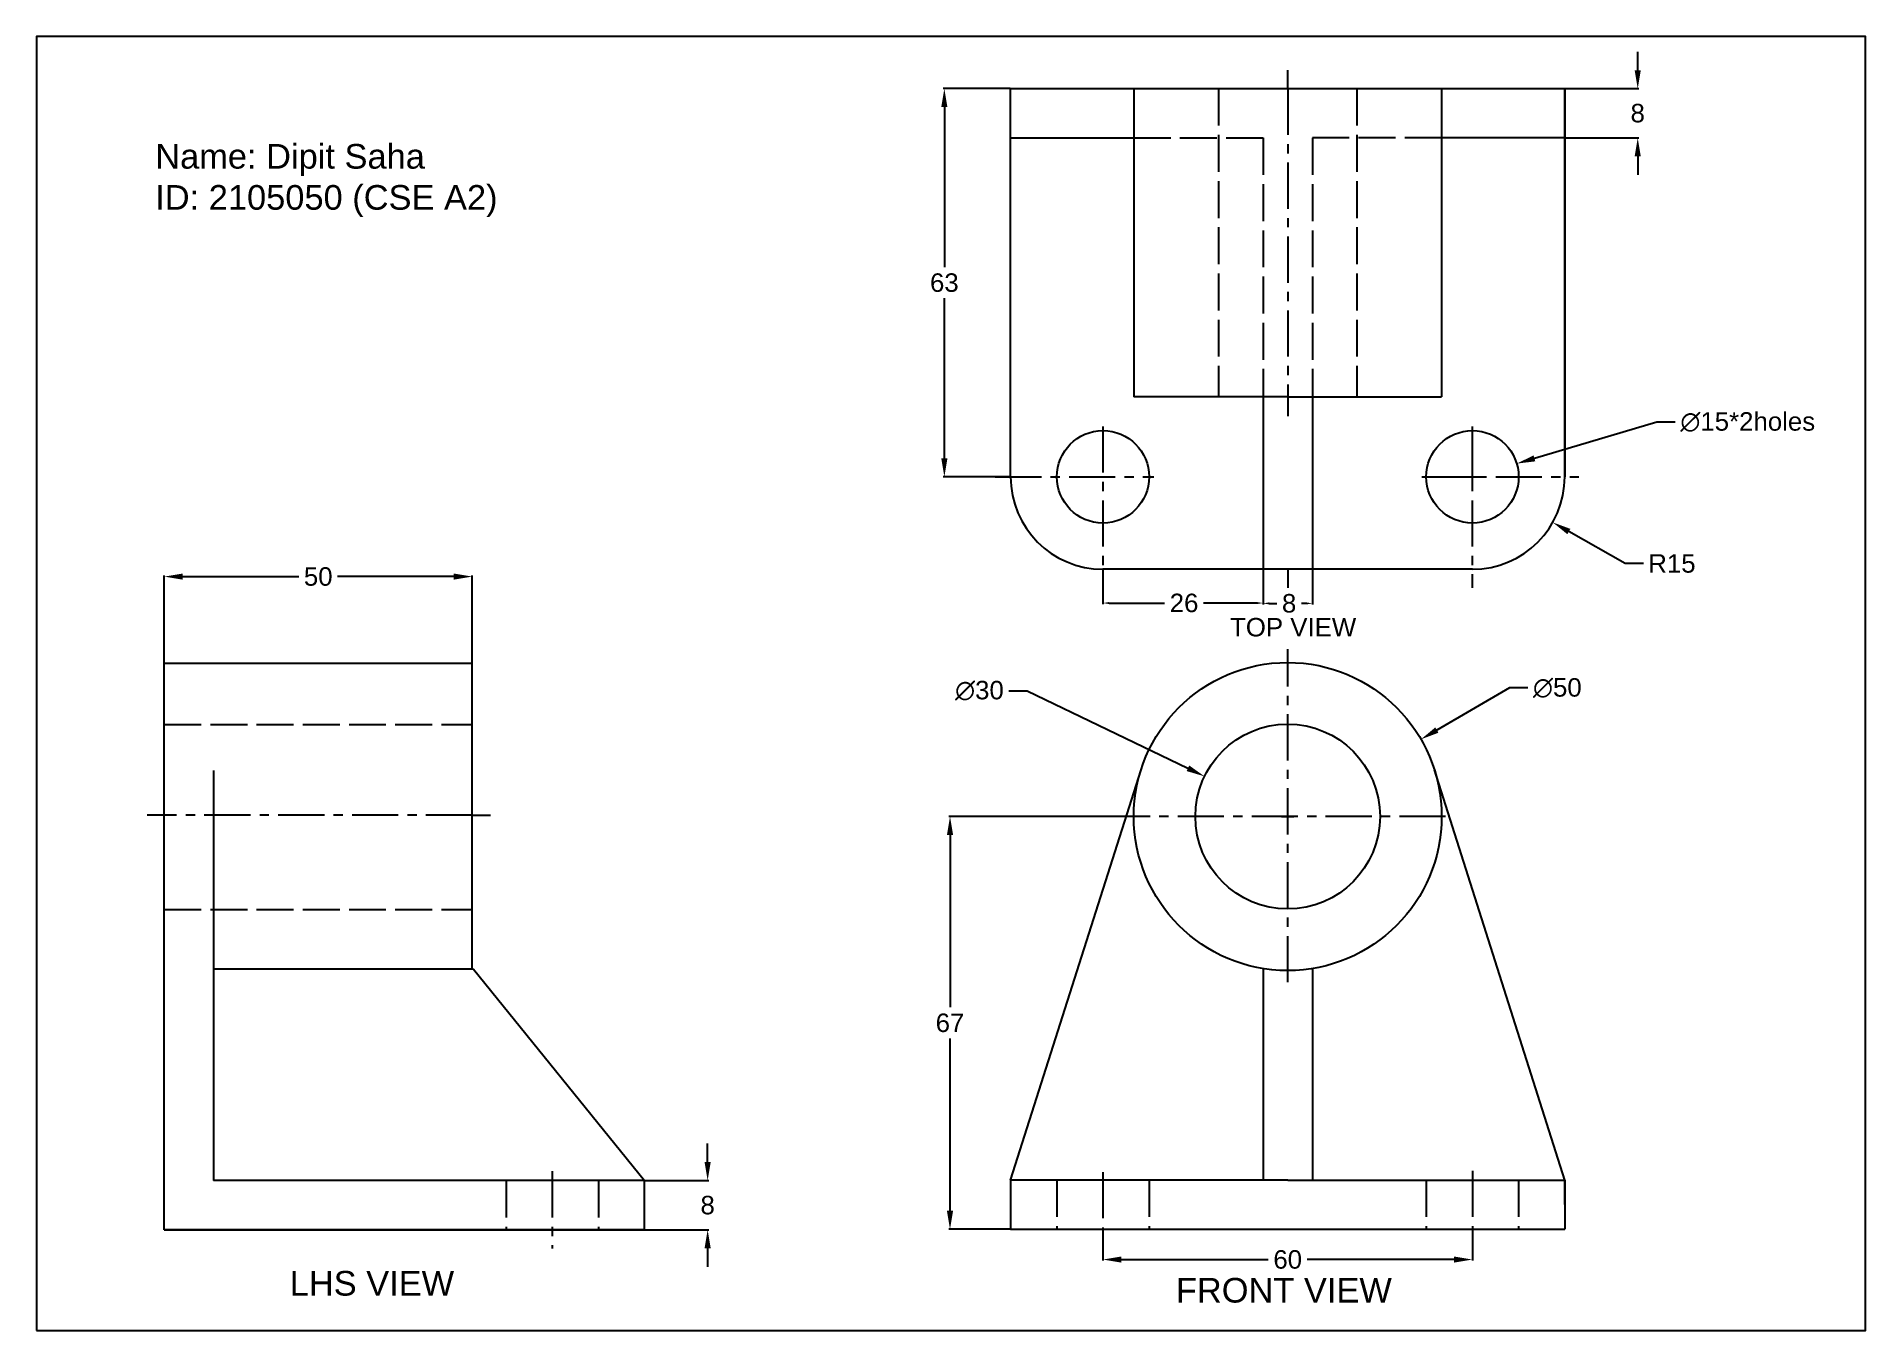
# Model space of a CAD drawing. Header units: millimetres. Extents: x 0 to 297, y 0 to 210.
import ezdxf

# ---------------------------------------------------------------- set-up
doc = ezdxf.new("R2010")
doc.units = ezdxf.units.MM
doc.header["$MEASUREMENT"] = 0
for name, pattern in [('ACAD_ISO02W100', [15, 12, -3]), ('CENTER', [2, 1.25, -0.25, 0.25, -0.25]), ('CENTER2', [1.125, 0.75, -0.125, 0.125, -0.125])]:
    doc.linetypes.add(name, pattern=pattern)
doc.styles.get("Standard").update_dxf_attribs({"font": 'arial.ttf'})
doc.dimstyles.get("Standard").update_dxf_attribs({"dimtxt": 3, "dimasz": 3, "dimexe": 0.18, "dimexo": 0.0625, "dimgap": 1, "dimtad": 0, "dimtih": 1, "dimtoh": 1, "dimdec": 0, "dimzin": 0, "dimdsep": 46, "dimtxsty": 'Standard', "dimcen": 1, "dimclrd": 2, "dimclre": 2, "dimadec": 0, "dimazin": 0, "dimtfac": 1, "dimtdec": 0, "dimtofl": 0, "dimtmove": 0, "dimatfit": 3, "dimfxl": 1, "dimtolj": 1, "dimtzin": 0, "dimarcsym": 0})

# ---------------------------------------------------------------- blocks, each defined once
blk = doc.blocks.new('*D3')
at = {"color": 2, "lineweight": -2, "ltscale": 3}
for p, q in [((173.18, 123.49), (173.18, 117.88)), ((199.18, 123.49), (199.18, 117.88)), ((174.18, 118.06), (183.17, 118.06)), ((198.18, 118.06), (189.52, 118.06))]:
    blk.add_line(p, q, dxfattribs=at)
at = {"color": 2, "lineweight": 100, "ltscale": 3}
for points in [[(174.18, 118.22), (174.18, 117.89), (173.18, 118.06)], [(198.18, 118.22), (198.18, 117.89), (199.18, 118.06)]]:
    blk.add_solid(points, dxfattribs=at)
at = {"layer": 'Defpoints', "color": 0, "lineweight": 100, "ltscale": 3}
for p in [(173.18, 123.55), (199.18, 123.55), (199.18, 118.06)]:
    blk.add_point(p, dxfattribs=at)
at = {"ltscale": 3, "insert": (186.35, 118.06), "char_height": 3, "attachment_point": 5}
blk.add_mtext('\\A1;26', dxfattribs=at)
blk = doc.blocks.new('*D4')
at = {"color": 2, "lineweight": -2, "ltscale": 3}
for p, q in [((199.18, 123.49), (199.18, 117.82)), ((207.18, 123.49), (207.18, 117.82)), ((200.18, 118), (201.42, 118)), ((206.18, 118), (205.4, 118))]:
    blk.add_line(p, q, dxfattribs=at)
at = {"color": 2, "lineweight": 100, "ltscale": 3}
for points in [[(200.18, 118.17), (200.18, 117.83), (199.18, 118)], [(206.18, 118.17), (206.18, 117.83), (207.18, 118)]]:
    blk.add_solid(points, dxfattribs=at)
at = {"layer": 'Defpoints', "color": 0, "lineweight": 100, "ltscale": 3}
for p in [(199.18, 123.55), (207.18, 123.55), (207.18, 118)]:
    blk.add_point(p, dxfattribs=at)
at = {"ltscale": 3, "insert": (203.41, 118), "char_height": 3, "attachment_point": 5}
blk.add_mtext('\\A1;8', dxfattribs=at)
blk = doc.blocks.new('*D5')
at = {"color": 2, "linetype": 'ByBlock', "lineweight": -2}
for p, q in [((158.12, 201.55), (147.24, 201.55)), ((147.42, 198.55), (147.42, 172.59)), ((147.42, 141.55), (147.42, 167.52)), ((158.12, 138.55), (147.24, 138.55))]:
    blk.add_line(p, q, dxfattribs=at)
at = {"color": 2, "linetype": 'ByBlock', "lineweight": 100}
for points in [[(146.92, 198.55), (147.92, 198.55), (147.42, 201.55)], [(146.92, 141.55), (147.92, 141.55), (147.42, 138.55)]]:
    blk.add_solid(points, dxfattribs=at)
at = {"layer": 'Defpoints', "color": 0, "linetype": 'ByBlock', "lineweight": 100}
for p in [(147.42, 201.55), (158.18, 201.55), (158.18, 138.55)]:
    blk.add_point(p, dxfattribs=at)
at = {"color": 0, "linetype": 'ByBlock', "insert": (147.42, 170.05), "char_height": 3, "attachment_point": 5}
blk.add_mtext('\\A1;63', dxfattribs=at)
blk = doc.blocks.new('*D9')
at = {"color": 2, "linetype": 'ByBlock', "lineweight": -2}
for p, q in [((260.02, 204.55), (260.02, 207.55)), ((248.25, 201.55), (260.2, 201.55)), ((248.25, 193.55), (260.2, 193.55)), ((260.02, 190.55), (260.02, 187.55))]:
    blk.add_line(p, q, dxfattribs=at)
at = {"color": 2, "linetype": 'ByBlock', "lineweight": 100}
for points in [[(259.52, 204.55), (260.52, 204.55), (260.02, 201.55)], [(259.52, 190.55), (260.52, 190.55), (260.02, 193.55)]]:
    blk.add_solid(points, dxfattribs=at)
at = {"layer": 'Defpoints', "color": 0, "linetype": 'ByBlock', "lineweight": 100}
for p in [(248.18, 201.55), (260.02, 201.55), (248.18, 193.55)]:
    blk.add_point(p, dxfattribs=at)
at = {"color": 0, "linetype": 'ByBlock', "insert": (260.02, 197.56), "char_height": 3, "attachment_point": 5}
blk.add_mtext('\\A1;8', dxfattribs=at)
blk = doc.blocks.new('*D11')
at = {"color": 2, "linetype": 'ByBlock', "lineweight": -2}
for p, q in [((108.98, 27.32), (108.98, 30.32)), ((98.8, 24.32), (109.16, 24.32)), ((98.8, 16.32), (109.16, 16.32)), ((108.98, 13.32), (108.98, 10.32))]:
    blk.add_line(p, q, dxfattribs=at)
at = {"color": 2, "linetype": 'ByBlock', "lineweight": 100}
for points in [[(108.48, 27.32), (109.48, 27.32), (108.98, 24.32)], [(108.48, 13.32), (109.48, 13.32), (108.98, 16.32)]]:
    blk.add_solid(points, dxfattribs=at)
at = {"layer": 'Defpoints', "color": 0, "linetype": 'ByBlock', "lineweight": 100}
for p in [(98.74, 24.32), (108.98, 24.32), (98.74, 16.32)]:
    blk.add_point(p, dxfattribs=at)
at = {"color": 0, "linetype": 'ByBlock', "insert": (108.98, 20.32), "char_height": 3, "attachment_point": 5}
blk.add_mtext('\\A1;8', dxfattribs=at)
blk = doc.blocks.new('*D12')
at = {"color": 2, "linetype": 'ByBlock', "lineweight": -2}
for p, q in [((20.74, 108.38), (20.74, 122.53)), ((23.74, 122.35), (42.59, 122.35)), ((67.74, 122.35), (48.88, 122.35)), ((70.74, 108.38), (70.74, 122.53))]:
    blk.add_line(p, q, dxfattribs=at)
at = {"color": 2, "linetype": 'ByBlock', "lineweight": 100}
for points in [[(23.74, 122.85), (23.74, 121.85), (20.74, 122.35)], [(67.74, 122.85), (67.74, 121.85), (70.74, 122.35)]]:
    blk.add_solid(points, dxfattribs=at)
at = {"layer": 'Defpoints', "color": 0, "linetype": 'ByBlock', "lineweight": 100}
for p in [(70.74, 122.35), (20.74, 108.32), (70.74, 108.32)]:
    blk.add_point(p, dxfattribs=at)
at = {"color": 0, "linetype": 'ByBlock', "insert": (45.74, 122.35), "char_height": 3, "attachment_point": 5}
blk.add_mtext('\\A1;50', dxfattribs=at)
blk = doc.blocks.new('*D14')
at = {"color": 2, "linetype": 'ByBlock', "lineweight": -2}
for p, q in [((178.12, 83.41), (148.16, 83.41)), ((148.34, 80.41), (148.34, 52.44)), ((148.34, 19.41), (148.34, 47.38)), ((158.12, 16.41), (148.16, 16.41))]:
    blk.add_line(p, q, dxfattribs=at)
at = {"color": 2, "linetype": 'ByBlock', "lineweight": 100}
for points in [[(147.84, 80.41), (148.84, 80.41), (148.34, 83.41)], [(147.84, 19.41), (148.84, 19.41), (148.34, 16.41)]]:
    blk.add_solid(points, dxfattribs=at)
at = {"layer": 'Defpoints', "color": 0, "linetype": 'ByBlock', "lineweight": 100}
for p in [(178.18, 83.41), (148.34, 16.41), (158.18, 16.41)]:
    blk.add_point(p, dxfattribs=at)
at = {"color": 0, "linetype": 'ByBlock', "insert": (148.34, 49.91), "char_height": 3, "attachment_point": 5}
blk.add_mtext('\\A1;67', dxfattribs=at)
blk = doc.blocks.new('*D15')
at = {"color": 2, "linetype": 'ByBlock', "lineweight": -2}
for p, q in [((239.2, 104.27), (227.41, 97.45)), ((242.2, 104.27), (239.2, 104.27)), ((202.18, 83.41), (204.18, 83.41)), ((203.18, 82.41), (203.18, 84.41))]:
    blk.add_line(p, q, dxfattribs=at)
at = {"color": 2, "linetype": 'ByBlock', "lineweight": 100}
blk.add_solid([(227.16, 97.88), (227.66, 97.01), (224.82, 95.94)], dxfattribs=at)
at = {"layer": 'Defpoints', "color": 0, "linetype": 'ByBlock', "lineweight": 100}
for p in [(224.82, 95.94), (181.55, 70.88)]:
    blk.add_point(p, dxfattribs=at)
at = {"color": 0, "linetype": 'ByBlock', "insert": (246.97, 104.27), "char_height": 3, "attachment_point": 5}
blk.add_mtext('\\A1;∅50', dxfattribs=at)
blk = doc.blocks.new('*D16')
at = {"color": 2, "linetype": 'ByBlock', "lineweight": -2}
for p, q in [((157.89, 103.83), (160.89, 103.83)), ((160.89, 103.83), (186.97, 91.24)), ((202.18, 83.41), (204.18, 83.41)), ((203.18, 82.41), (203.18, 84.41))]:
    blk.add_line(p, q, dxfattribs=at)
at = {"color": 2, "linetype": 'ByBlock', "lineweight": 100}
blk.add_solid([(187.19, 91.69), (186.76, 90.79), (189.67, 89.93)], dxfattribs=at)
at = {"layer": 'Defpoints', "color": 0, "linetype": 'ByBlock', "lineweight": 100}
for p in [(189.67, 89.93), (216.69, 76.89)]:
    blk.add_point(p, dxfattribs=at)
at = {"color": 0, "linetype": 'ByBlock', "insert": (153.12, 103.83), "char_height": 3, "attachment_point": 5}
blk.add_mtext('\\A1;∅30', dxfattribs=at)
blk = doc.blocks.new('*D18')
at = {"color": 2, "linetype": 'ByBlock', "lineweight": -2, "ltscale": 6}
for p, q in [((232.18, 138.55), (234.18, 138.55)), ((233.18, 137.55), (233.18, 139.55)), ((257.98, 124.47), (248.83, 129.66)), ((260.98, 124.47), (257.98, 124.47))]:
    blk.add_line(p, q, dxfattribs=at)
at = {"color": 2, "linetype": 'ByBlock', "lineweight": 100, "ltscale": 6}
blk.add_solid([(249.08, 130.1), (248.59, 129.23), (246.23, 131.15)], dxfattribs=at)
at = {"layer": 'Defpoints', "color": 0, "linetype": 'ByBlock', "lineweight": 100, "ltscale": 6}
for p in [(233.18, 138.55), (246.23, 131.15)]:
    blk.add_point(p, dxfattribs=at)
at = {"color": 0, "linetype": 'ByBlock', "ltscale": 6, "insert": (265.58, 124.47), "char_height": 3, "attachment_point": 5}
blk.add_mtext('\\A1;R15', dxfattribs=at)
blk = doc.blocks.new('*D19')
at = {"color": 2, "linetype": 'ByBlock', "lineweight": -2, "ltscale": 6}
for p, q in [((263.11, 147.44), (243.25, 141.54)), ((266.11, 147.44), (263.11, 147.44)), ((232.18, 138.55), (234.18, 138.55)), ((233.18, 137.55), (233.18, 139.55))]:
    blk.add_line(p, q, dxfattribs=at)
at = {"color": 2, "linetype": 'ByBlock', "lineweight": 100, "ltscale": 6}
blk.add_solid([(243.11, 142.02), (243.39, 141.06), (240.37, 140.69)], dxfattribs=at)
at = {"layer": 'Defpoints', "color": 0, "linetype": 'ByBlock', "lineweight": 100, "ltscale": 6}
for p in [(240.37, 140.69), (225.99, 136.42)]:
    blk.add_point(p, dxfattribs=at)
at = {"color": 0, "linetype": 'ByBlock', "ltscale": 6, "insert": (277.89, 147.44), "char_height": 3, "attachment_point": 5}
blk.add_mtext('\\A1;∅15*2holes', dxfattribs=at)
blk = doc.blocks.new('*D20')
at = {"color": 2, "linetype": 'ByBlock', "lineweight": -2, "ltscale": 6}
for p, q in [((173.18, 16.35), (173.18, 11.32)), ((233.18, 16.35), (233.18, 11.32)), ((176.18, 11.5), (200.03, 11.5)), ((230.18, 11.5), (206.33, 11.5))]:
    blk.add_line(p, q, dxfattribs=at)
at = {"color": 2, "linetype": 'ByBlock', "lineweight": 100, "ltscale": 6}
for points in [[(176.18, 12), (176.18, 11), (173.18, 11.5)], [(230.18, 12), (230.18, 11), (233.18, 11.5)]]:
    blk.add_solid(points, dxfattribs=at)
at = {"layer": 'Defpoints', "color": 0, "linetype": 'ByBlock', "lineweight": 100, "ltscale": 6}
for p in [(173.18, 16.41), (233.18, 16.41), (233.18, 11.5)]:
    blk.add_point(p, dxfattribs=at)
at = {"color": 0, "linetype": 'ByBlock', "ltscale": 6, "insert": (203.18, 11.5), "char_height": 3, "attachment_point": 5}
blk.add_mtext('\\A1;60', dxfattribs=at)

msp = doc.modelspace()

# ---------------------------------------------------------------- linework, layer by layer
at = {"linetype": 'ACAD_ISO02W100'}
for p, q in [((203.18, 201.55), (203.18, 204.55)), ((20.97, 83.64), (17.97, 83.64)), ((70.74, 83.48), (70.74, 83.48)), ((233.18, 16.41), (233.18, 16.41))]:
    msp.add_line(p, q, dxfattribs=at)
for p, q in [((158.18, 138.55), (158.18, 201.55)), ((158.18, 201.55), (248.18, 201.55)), ((178.18, 201.55), (178.18, 151.55)), ((228.18, 201.55), (228.18, 151.55)), ((228.18, 201.55), (228.18, 151.55)), ((248.18, 201.55), (248.18, 138.55)), ((248.18, 138.55), (248.18, 201.55)), ((248.18, 201.55), (248.18, 193.55)), ((158.18, 193.55), (178.18, 193.55)), ((248.18, 193.55), (228.18, 193.55)), ((203.18, 151.55), (178.18, 151.55)), ((199.18, 151.55), (199.18, 123.55)), ((203.18, 151.55), (228.18, 151.55)), ((203.18, 151.55), (207.18, 151.55)), ((207.18, 151.55), (207.18, 123.55)), ((233.18, 123.55), (173.18, 123.55)), ((20.74, 16.32), (20.74, 108.32)), ((20.74, 108.32), (70.74, 108.32)), ((70.74, 58.64), (70.74, 108.32)), ((28.74, 90.89), (28.74, 90.89)), ((28.74, 90.89), (28.74, 24.32)), ((158.18, 24.41), (179.36, 90.99)), ((248.18, 24.41), (227.01, 90.99)), ((70.97, 58.64), (28.74, 58.64)), ((70.97, 58.64), (98.74, 24.32)), ((199.18, 58.74), (199.18, 24.41)), ((207.18, 58.74), (207.18, 24.41)), ((98.74, 24.32), (28.74, 24.32)), ((98.74, 24.32), (83.74, 24.32)), ((98.74, 16.32), (98.74, 24.32)), ((203.18, 24.41), (158.18, 24.41)), ((158.18, 24.41), (158.18, 16.41)), ((203.18, 24.41), (173.18, 24.41)), ((203.18, 24.41), (248.18, 24.41)), ((203.18, 24.41), (233.18, 24.41)), ((203.18, 24.41), (233.18, 24.41)), ((248.18, 24.41), (248.18, 16.41)), ((248.18, 20.41), (248.18, 24.41)), ((98.74, 16.32), (20.74, 16.32)), ((158.18, 16.41), (248.18, 16.41))]:
    msp.add_line(p, q)
at = {"linetype": 'ACAD_ISO02W100', "ltscale": 0.5}
for p, q in [((191.94, 201.55), (191.94, 151.55)), ((214.42, 201.55), (214.42, 151.55)), ((178.18, 193.55), (199.18, 193.55)), ((199.18, 193.55), (199.18, 151.55)), ((228.18, 193.55), (207.18, 193.55)), ((207.18, 193.55), (207.18, 151.55)), ((20.74, 98.32), (70.78, 98.32)), ((20.74, 68.32), (70.74, 68.32)), ((76.24, 24.32), (76.24, 16.32)), ((91.24, 24.32), (91.24, 16.32)), ((165.68, 24.41), (165.68, 16.41)), ((180.68, 24.41), (180.68, 16.41)), ((225.68, 24.41), (225.68, 16.41)), ((240.68, 24.41), (240.68, 16.41))]:
    msp.add_line(p, q, dxfattribs=at)
at = {"linetype": 'CENTER', "ltscale": 6}
for p, q in [((203.18, 201.55), (203.18, 148.41)), ((173.18, 146.73), (173.18, 120.68)), ((233.16, 146.73), (233.16, 120.55)), ((155.68, 138.55), (181.46, 138.55)), ((224.97, 138.55), (250.47, 138.55)), ((203.18, 56.5), (203.18, 110.55)), ((70.74, 83.64), (20.97, 83.64)), ((228.83, 83.41), (178.12, 83.41)), ((83.74, 25.82), (83.74, 13.32)), ((173.18, 25.7), (173.18, 13.41)), ((233.18, 25.92), (233.18, 13.41))]:
    msp.add_line(p, q, dxfattribs=at)
at = {"color": 0}
msp.add_line((203.18, 123.55), (203.18, 120.55), dxfattribs=at)
at = {"linetype": 'CENTER2', "ltscale": 6}
msp.add_line((70.74, 83.64), (73.74, 83.64), dxfattribs=at)
msp.add_lwpolyline([(0, 0), (297, 0), (297, 210), (0, 210)], close=True)
msp.add_lwpolyline([(20.74, 16.32), (98.74, 16.32)])
for centre, radius in [((173.18, 138.55), 7.5), ((233.18, 138.55), 7.5), ((203.18, 83.41), 25), ((203.18, 83.41), 15)]:
    msp.add_circle(centre, radius)
for centre, start, end in [((173.18, 138.55), 180, 270), ((233.18, 138.55), 270, 0)]:
    msp.add_arc(centre, 15, start, end)

# ---------------------------------------------------------------- texts
at = {"linetype": 'ByBlock', "insert": (19.27, 192.57), "char_height": 4, "width": 62.4971, "attachment_point": 1}
msp.add_mtext('Name: Dipit Saha\\PID: 2105050 (CSE A2)', dxfattribs=at)
at = {"linetype": 'ByBlock', "insert": (193.82, 115.64), "char_height": 3, "attachment_point": 1}
msp.add_mtext_dynamic_manual_height_columns('TOP VIEW', width=45.7714, gutter_width=1, heights=[4.8], dxfattribs=at)
at = {"linetype": 'ByBlock', "insert": (41.11, 9.65), "char_height": 4, "attachment_point": 1}
msp.add_mtext_dynamic_manual_height_columns('LHS VIEW', width=107.7355, gutter_width=1, heights=[0], dxfattribs=at).dxf.set("width", 107.3862)
at = {"linetype": 'ByBlock', "insert": (185.02, 8.52), "char_height": 4, "attachment_point": 1}
msp.add_mtext('FRONT VIEW', dxfattribs=at)

# ---------------------------------------------------------------- dimensions: what is measured, and where the dimension line sits
at = {"linetype": 'ByBlock'}
dim = msp.add_linear_dim(base=(260.02, 201.55), p1=(248.18, 193.55), p2=(248.18, 201.55), angle=270, dimstyle='Standard', dxfattribs=at)
dim.commit()
dim.dimension.update_dxf_attribs({"geometry": '*D9', "text_midpoint": (260.02, 197.56), "dimtype": 160})
for base, p1, p2, angle, picture, middle in [((147.42, 201.55), (158.18, 138.55), (158.18, 201.55), 270, '*D5', (147.42, 170.05)), ((148.34, 16.41), (178.18, 83.41), (158.18, 16.41), 90, '*D14', (148.34, 49.91)), ((108.98, 24.32), (98.74, 16.32), (98.74, 24.32), 270, '*D11', (108.98, 20.32))]:
    dim = msp.add_linear_dim(base=base, p1=p1, p2=p2, angle=angle, dimstyle='Standard', dxfattribs=at)
    dim.commit()
    dim.dimension.update_dxf_attribs({"geometry": picture, "text_midpoint": middle})
at = {"linetype": 'ByBlock', "ltscale": 6}
dim = msp.add_diameter_dim_2p(p1=(225.99, 136.42), p2=(240.37, 140.69), text='<>*2holes', dimstyle='Standard', dxfattribs=at)
dim.commit()
dim.dimension.update_dxf_attribs({"geometry": '*D19', "text_midpoint": (277.89, 147.44), "dimtype": 163})
dim = msp.add_radius_dim(center=(233.18, 138.55), mpoint=(246.23, 131.15), dimstyle='Standard', dxfattribs=at)
dim.commit()
dim.dimension.update_dxf_attribs({"geometry": '*D18', "text_midpoint": (265.58, 124.47), "dimtype": 164})
at = {"linetype": 'ByBlock'}
dim = msp.add_linear_dim(base=(70.74, 122.35), p1=(20.74, 108.32), p2=(70.74, 108.32), dimstyle='Standard', dxfattribs=at)
dim.commit()
dim.dimension.update_dxf_attribs({"geometry": '*D12', "text_midpoint": (45.74, 122.35)})
at = {"color": 2, "ltscale": 3}
for base, p1, p2, override, picture, middle in [((199.18, 118.06), (173.18, 123.55), (199.18, 123.55), {"dimasz": 1, "dimgap": 1, "dimclrt": 256}, '*D3', (186.35, 118.06)), ((207.18, 118), (199.18, 123.55), (207.18, 123.55), {"dimasz": 1, "dimclrt": 256}, '*D4', (203.41, 118))]:
    dim = msp.add_linear_dim(base=base, p1=p1, p2=p2, dimstyle='Standard', override=override, dxfattribs=at)
    dim.commit()
    dim.dimension.update_dxf_attribs({"geometry": picture, "text_midpoint": middle, "dimtype": 160})
at = {"linetype": 'ByBlock'}
for p1, p2, picture, middle in [((216.69, 76.89), (189.67, 89.93), '*D16', (153.12, 103.83)), ((181.55, 70.88), (224.82, 95.94), '*D15', (246.97, 104.27))]:
    dim = msp.add_diameter_dim_2p(p1=p1, p2=p2, dimstyle='Standard', dxfattribs=at)
    dim.commit()
    dim.dimension.update_dxf_attribs({"geometry": picture, "text_midpoint": middle, "dimtype": 163})
at = {"linetype": 'ByBlock', "ltscale": 6}
dim = msp.add_linear_dim(base=(233.18, 11.5), p1=(173.18, 16.41), p2=(233.18, 16.41), dimstyle='Standard', dxfattribs=at)
dim.commit()
dim.dimension.update_dxf_attribs({"geometry": '*D20', "text_midpoint": (203.18, 11.5)})

doc.saveas('drawing.dxf')
